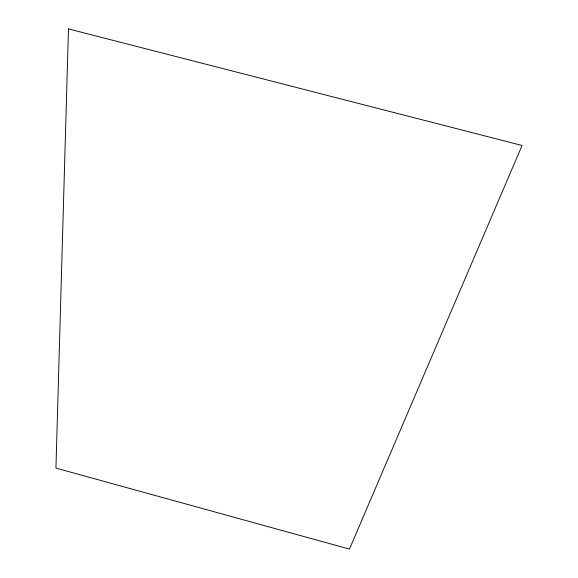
<?xml version="1.0" encoding="UTF-8"?>
<svg xmlns="http://www.w3.org/2000/svg" width="578" height="578" viewBox="0 0 578 578"><rect width="100%" height="100%" fill="white"/><g stroke="black" fill="none" stroke-linecap="round" stroke-linejoin="round"><path stroke-width="0.87" d="M68.471 28.9L55.936 468.101L349.459 549.1L522.064 145.475L68.471 28.9"/></g></svg>
